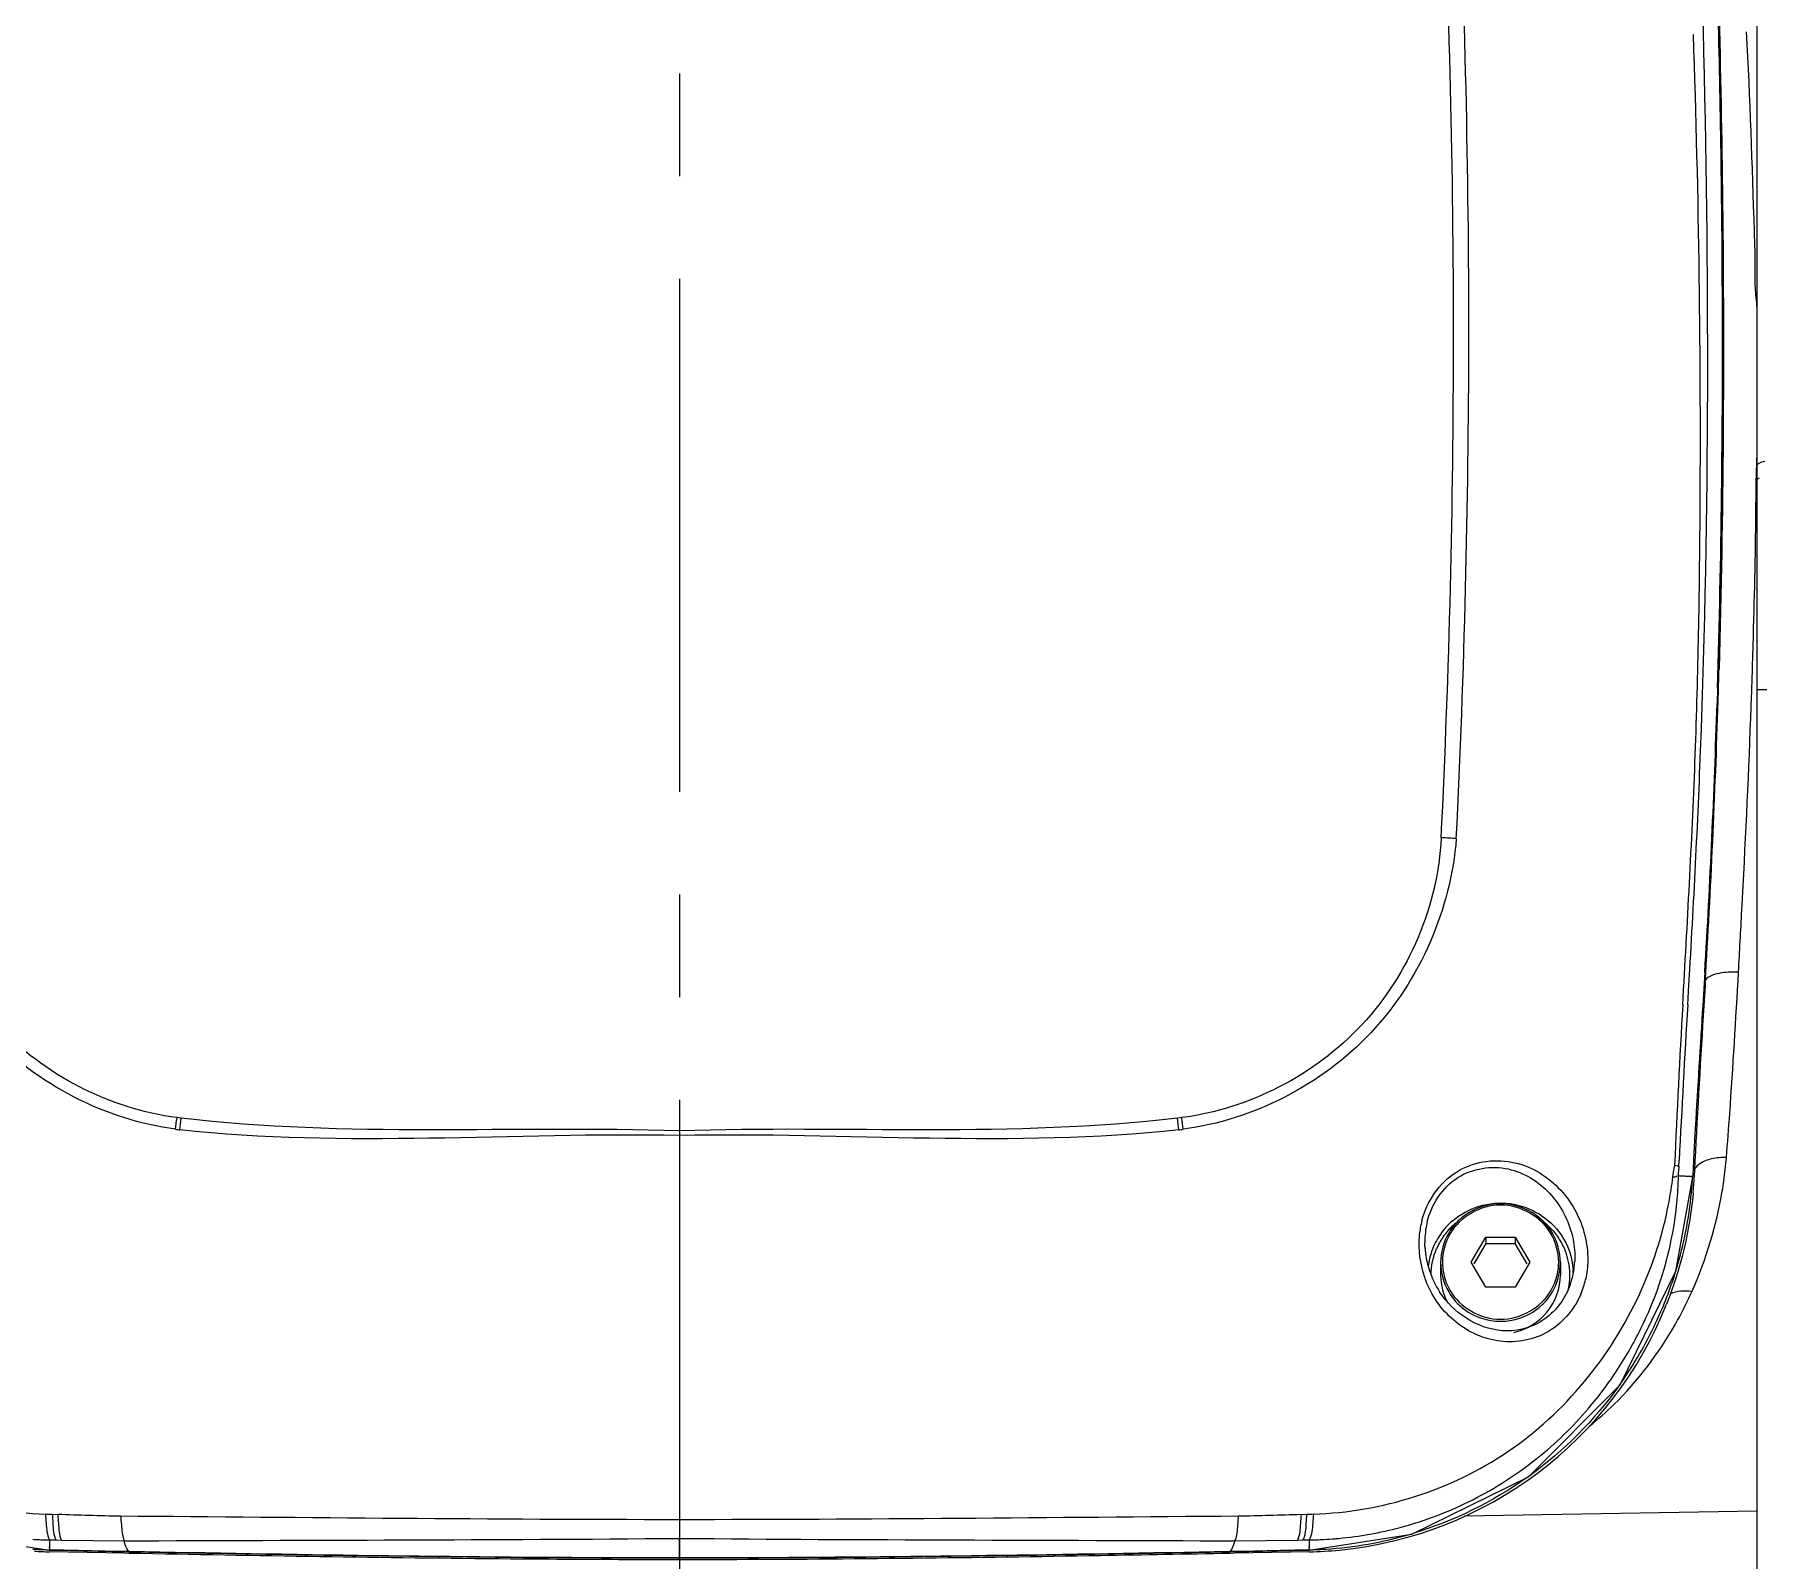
# Model space of a CAD drawing. Header units: millimetres. Extents: x 4086 to 8300, y 123 to 1549.
# Drawn here: x 6726.6 to 6751.8, y 817.51 to 839.81 of the extents above; entities that cross this region are included whole.
import ezdxf

# ---------------------------------------------------------------- set-up
doc = ezdxf.new("R2010")
doc.units = ezdxf.units.MM
doc.linetypes.add('CENTER', pattern=[0.6, 0.375, -0.075, 0.075, -0.075])
doc.layers.add('中心线', color=7, linetype='Continuous')
doc.layers.add('外形图', color=7, linetype='Continuous')

msp = doc.modelspace()

# ---------------------------------------------------------------- linework, layer by layer
at = {"layer": '中心线', "linetype": 'CENTER', "ltscale": 20}
msp.add_line((6736.0291, 872.2393), (6736.0291, 620.0144), dxfattribs=at)
at = {"layer": '外形图'}
for p, q in [((6751.7791, 816.9237), (6751.7791, 843.5496)), ((6751.2009, 830.2533), (6751.194, 830.029)), ((6751.7791, 830.2368), (6752.0223, 830.2368)), ((6750.7822, 825.9181), (6750.7956, 826.1446)), ((6751.0144, 826.1051), (6750.9843, 825.6119)), ((6751.0211, 825.9589), (6751.0179, 825.9042)), ((6750.7649, 825.6248), (6750.7822, 825.9181)), ((6751.0179, 825.9042), (6751.0001, 825.6109)), ((6750.9843, 825.6119), (6750.9782, 825.5146)), ((6728.7486, 823.9703), (6728.6873, 823.978)), ((6743.3708, 823.9779), (6743.3096, 823.9703)), ((6750.6359, 823.2709), (6750.6399, 823.3529)), ((6750.8482, 823.3423), (6750.8378, 823.145)), ((6750.8708, 823.3411), (6750.8598, 823.1147)), ((6750.5931, 821.7321), (6750.8378, 823.112)), ((6750.8378, 823.145), (6750.8363, 823.1159)), ((6746.9244, 822.0959), (6746.9229, 822.1498)), ((6747.5991, 821.8659), (6747.8141, 822.2317)), ((6747.8141, 822.2317), (6747.8141, 822.1374)), ((6747.8141, 822.2317), (6748.2441, 822.2317)), ((6748.2441, 822.2317), (6748.2441, 822.1374)), ((6748.2441, 822.2317), (6748.4591, 821.866)), ((6747.8141, 822.1374), (6747.6403, 821.8417)), ((6747.8141, 822.1374), (6748.2441, 822.1374)), ((6748.4179, 821.8417), (6748.2441, 822.1374)), ((6749.1147, 821.9276), (6749.1132, 821.8756)), ((6747.1541, 821.8612), (6747.1541, 821.6773)), ((6747.8141, 821.5002), (6747.5991, 821.8659)), ((6748.4591, 821.866), (6748.2441, 821.5002)), ((6748.9041, 821.8613), (6748.9041, 821.6774)), ((6749.7756, 820.0732), (6750.5931, 821.7321)), ((6748.2441, 821.5002), (6747.8141, 821.5002)), ((6726.8626, 818.1821), (6726.9442, 818.1797)), ((6745.114, 818.1797), (6745.1956, 818.1821)), ((6751.7791, 818.2281), (6747.5034, 818.1535)), ((6725.3561, 817.8841), (6726.8235, 817.6588)), ((6727.2435, 817.6524), (6726.8235, 817.6619)), ((6726.8235, 817.6588), (6727.1197, 817.6521)), ((6726.8242, 817.8068), (6726.9169, 817.8057)), ((6726.8244, 817.6928), (6726.8246, 817.7036)), ((6727.6505, 817.6164), (6726.825, 817.633)), ((6726.9168, 817.806), (6726.9981, 817.8044)), ((6726.998, 817.8047), (6727.9134, 817.7926)), ((6727.1197, 817.6521), (6727.7372, 817.6387)), ((6727.6312, 817.6438), (6727.2435, 817.6524)), ((6727.9896, 817.6361), (6727.6312, 817.6438)), ((6727.91, 817.6114), (6727.6505, 817.6164)), ((6727.7372, 817.6387), (6727.9851, 817.6335)), ((6727.9847, 817.6099), (6727.91, 817.6114)), ((6736.0291, 817.54), (6736.0291, 817.8296)), ((6744.422, 817.6437), (6744.0686, 817.6361)), ((6744.073, 817.6335), (6744.3516, 817.6394)), ((6744.1482, 817.6114), (6744.0734, 817.6099)), ((6744.1448, 817.7926), (6745.0601, 817.8046)), ((6744.4076, 817.6164), (6744.1482, 817.6114)), ((6744.3516, 817.6394), (6744.9692, 817.6528)), ((6745.2332, 817.633), (6744.4076, 817.6164)), ((6744.809, 817.6522), (6744.422, 817.6437)), ((6745.2347, 817.6619), (6744.809, 817.6522)), ((6744.9692, 817.6528), (6745.2346, 817.6588)), ((6745.06, 817.8044), (6745.1413, 817.806)), ((6745.1413, 817.8057), (6745.234, 817.8068)), ((6745.2337, 817.6933), (6745.2335, 817.7036)), ((6733.75, 817.5499), (6736.0291, 817.54)), ((6735.363, 817.5436), (6735.1202, 817.5444)), ((6736.0291, 817.5427), (6735.363, 817.5436)), ((6736.0291, 817.5165), (6735.363, 817.5175)), ((6736.6957, 817.5436), (6736.0291, 817.5427)), ((6736.6958, 817.5175), (6736.0291, 817.5165)), ((6736.9635, 817.5445), (6736.6957, 817.5436))]:
    msp.add_line(p, q, dxfattribs=at)
for points in [[(6745.2346, 817.6588), (6746.733, 817.8932), (6748.4375, 818.7277), (6749.7756, 820.0732)], [(6727.9851, 817.6335), (6730.8382, 817.5846), (6733.75, 817.5499)], [(6736.0291, 817.54), (6738.338, 817.5501), (6741.2498, 817.585), (6744.073, 817.6335)]]:
    msp.add_lwpolyline(points, dxfattribs=at)
for centre, radius, start, end in [((6597.6791, 835.41), 149.6632, 357.188751, 2.780321), ((6596.1673, 835.489), 151.3986, 357.185466, 2.719595), ((6559.7936, 835.2529), 191.4793, 0.202695, 1.483844), ((6581.2063, 835.2128), 170.067, 358.328909, 0.241711), ((6620.3995, 834.4997), 130.8799, 358.140599, 0.626359), ((6630.6482, 834.3281), 121.1223, 358.248826, 358.433082), ((6611.8871, 834.4122), 139.3901, 358.213159, 358.407377), ((6630.5648, 834.3311), 121.2058, 358.064227, 358.248629), ((6628.3114, 834.4088), 123.4606, 357.868159, 358.063525), ((6612.3385, 834.4205), 138.925, 356.568516, 358.188564), ((6608.7507, 834.5402), 142.529, 356.548274, 358.201048), ((6751.4486, 824.6729), 1.4337, 87.66955, 90.88437), ((6925.0586, 815.6433), 174.652, 176.722682, 177.49334), ((6971.7376, 812.3241), 221.3726, 176.55544, 177.144341), ((6729.2518, 828.4591), 4.6882, 262.822, 263.60517), ((6742.8063, 828.4591), 4.6882, 276.39482, 277.17799), ((6873.2761, 816.8215), 122.6014, 176.776323, 176.951162), ((6752.0953, 823.1579), 1.463, 175.59963, 177.30426), ((6751.2925, 822.5307), 0.864, 87.51399, 92.78292), ((6745.438, 823.8766), 5.9118, 351.95832, 355.31604), ((6744.4712, 823.8633), 6.1227, 349.33615, 352.97455), ((6745.041, 823.2648), 5.5916, 354.53842, 358.57163), ((6749.6357, 799.0304), 24.1156, 87.43526, 87.63496), ((6749.8987, 804.9127), 18.2274, 87.24797, 87.43373), ((6750.1128, 809.3537), 13.7812, 86.99044, 87.25045), ((6745.4319, 823.3904), 5.4114, 354.58249, 357.09234), ((6745.2975, 823.9065), 6.0553, 335.89879, 350.51955), ((6745.0648, 823.3839), 5.8013, 354.95823, 357.34004), ((6745.417, 823.8795), 5.933, 350.58669, 351.95919), ((6744.8795, 823.7955), 5.7089, 335.13954, 349.24721), ((6745.102, 823.4245), 5.7431, 343.22378, 354.55465), ((6748.1887, 822.1331), 1.3527, 165.46898, 174.35095), ((6748.1484, 822.1667), 1.2253, 166.90079, 173.68448), ((6748.0165, 821.6727), 1.0548, 130.75099, 145.71938), ((6748.0175, 821.6634), 1.006, 129.74179, 141.2202), ((6748.2383, 822.1279), 1.4026, 174.33978, 180.41098), ((6748.1964, 822.1614), 1.2736, 173.6877, 180.52406), ((6748.0061, 821.6813), 1.0414, 145.78789, 160.88472), ((6748.0097, 821.6703), 0.9956, 141.25074, 152.80177), ((6748.0477, 821.6696), 0.9966, 34.90335, 38.75562), ((6748.0512, 821.6722), 0.9923, 23.3186, 34.89479), ((6748.2557, 822.1278), 1.4199, 180.40046, 181.40588), ((6748.2668, 822.1281), 1.431, 181.40702, 183.3506), ((6748.31, 822.1326), 1.4744, 183.42579, 198.56359), ((6748.239, 822.1622), 1.3162, 182.88497, 185.31437), ((6748.2523, 822.1634), 1.3296, 185.31362, 187.47544), ((6748.2769, 822.1673), 1.3544, 187.50611, 198.12913), ((6747.9969, 821.6856), 1.0313, 160.94419, 173.4458), ((6748.0021, 821.6746), 0.9869, 152.8244, 156.70188), ((6748.0544, 821.6752), 0.9881, 3.94135, 23.23418), ((6748.3246, 822.1372), 1.4897, 198.55376, 201.24591), ((6748.2922, 822.1725), 1.3706, 198.13673, 212.68738), ((6748.0671, 821.6773), 0.9753, 0.00386, 3.86714), ((6748.065, 821.6774), 0.9775, 356.14318, 359.99824), ((6747.9491, 821.9225), 1.1644, 339.85467, 349.67107), ((6748.0668, 821.6866), 1.0257, 0.00172, 3.81984), ((6747.8877, 821.9344), 1.2269, 349.63812, 354.70455), ((6747.8606, 821.9372), 1.2541, 354.69148, 355.77296), ((6747.8497, 821.938), 1.2651, 355.77338, 357.17441), ((6745.0555, 823.4392), 5.7918, 334.79847, 342.19119), ((6745.0881, 823.4275), 5.7572, 342.20297, 342.64555), ((6745.0871, 823.4278), 5.7582, 342.64555, 343.235), ((6748.0624, 821.6777), 0.9801, 347.17692, 356.13648), ((6748.0009, 821.9048), 1.1096, 336.49742, 339.79221), ((6748.0315, 821.8916), 1.2704, 337.14542, 347.33345), ((6745.6816, 823.7332), 5.6339, 333.17592, 335.91299), ((6745.117, 823.3796), 5.748, 275.58396, 338.2653), ((6745.763, 823.6921), 5.5427, 330.4556, 333.17496), ((6744.9904, 823.3984), 5.6723, 326.84568, 334.28136), ((6744.9822, 823.4747), 5.8733, 324.92384, 334.79015), ((6745.0404, 823.3738), 5.6166, 334.28599, 335.47445), ((6745.0499, 823.3587), 5.6008, 319.56147, 326.85243), ((6745.0037, 823.4603), 5.8475, 324.30319, 324.91794), ((6745.1249, 823.2973), 5.5038, 308.66959, 319.54198), ((6745.144, 823.277), 5.4761, 302.69991, 308.64633), ((6745.1498, 823.2697), 5.4668, 291.12396, 302.68982), ((6745.1009, 823.3883), 5.7274, 305.32405, 305.91992), ((6727.0273, 823.7447), 5.5654, 267.27877, 268.30414), ((6739.3296, 1241.655), 423.6537, 268.324719, 268.449071), ((6732.7286, 1241.656), 423.6548, 271.550919, 271.675271), ((6745.0308, 823.7447), 5.5654, 271.69585, 272.72122), ((6745.1677, 823.2294), 5.4228, 284.89034, 291.10122), ((6745.1035, 823.3892), 5.7287, 273.74872, 286.18354), ((6745.1657, 823.2452), 5.4385, 275.28625, 284.86823), ((6745.1154, 823.335), 5.6734, 286.22058, 286.86153), ((6726.9041, 823.405), 5.5988, 266.66557, 269.18198), ((6726.9569, 823.4234), 5.763, 266.25077, 268.38562), ((6726.9437, 823.4755), 5.8437, 266.66419, 268.83582), ((6726.9568, 823.4207), 5.7603, 268.38573, 268.67314), ((6728.3322, 817.7271), 1.5101, 178.72036, 182.47416), ((6728.337, 817.727), 1.5149, 176.98129, 178.7201), ((6745.1159, 823.4356), 5.8038, 271.15743, 275.54041), ((6745.1538, 823.4116), 5.6054, 270.81958, 273.02144), ((6743.7212, 817.727), 1.5149, 1.27972, 3.01853), ((6743.726, 817.7271), 1.5101, 357.52566, 1.27946), ((6745.1013, 823.4201), 5.7597, 271.32677, 271.60676), ((6745.1012, 823.4232), 5.7628, 271.60689, 273.74887), ((6745.1576, 823.3361), 5.5298, 273.02361, 274.71942), ((6745.1603, 823.3025), 5.4961, 274.72059, 275.28759)]:
    msp.add_arc(centre, radius, start, end, dxfattribs=at)
for points, knots in [([(6750.7956, 826.1446), (6750.8646, 827.3171), (6751.095, 832.0003), (6751.0783, 836.6932), (6750.9855, 840.2057)], [0, 0, 0, 0, 0.2505365, 1, 1, 1, 1]), ([(6751.2194, 840.2368), (6751.245, 839.2714), (6751.3067, 836.0389), (6751.2864, 832.8047), (6751.2234, 830.5382)], [0, 0, 0, 0, 0.2987047, 1, 1, 1, 1]), ([(6750.6923, 825.6279), (6750.7594, 826.8098), (6750.894, 829.1734), (6750.9795, 833.9021), (6750.9295, 837.4479), (6750.8491, 839.8083)], [0, 0, 0, 0, 0.2503399, 0.5005518, 1, 1, 1, 1]), ([(6751.7791, 835.7785), (6751.7778, 835.8772), (6751.7475, 836.0718), (6751.7563, 836.4577), (6751.7141, 837.7147), (6751.6799, 838.8755), (6751.6227, 839.8452)], [0, 0, 0, 0, 0.0727496, 0.1443683, 0.2840095, 1, 1, 1, 1]), ([(6751.7791, 833.508), (6751.7791, 833.5232), (6751.8228, 833.557), (6751.8638, 833.567), (6751.8932, 833.5739)], [0, 0, 0, 0, 0.3350246, 1, 1, 1, 1]), ([(6751.8095, 833.3271), (6751.8012, 833.3226), (6751.7878, 833.3144), (6751.7791, 833.2996), (6751.7791, 833.2934)], [0, 0, 0, 0, 0.6048591, 1, 1, 1, 1]), ([(6751.5069, 826.1054), (6751.5235, 826.4064), (6751.5909, 827.643), (6751.6516, 828.8799), (6751.6865, 829.8161)], [0, 0, 0, 0, 0.2434678, 1, 1, 1, 1]), ([(6728.666, 823.8079), (6727.6457, 823.9467), (6725.6388, 824.964), (6724.7577, 827.0274), (6724.6749, 828.0549)], [0, 0, 0, 0, 0.4997346, 1, 1, 1, 1]), ([(6728.6873, 823.978), (6727.7076, 824.1076), (6725.7798, 825.0826), (6724.9436, 827.0821), (6724.896, 828.0697)], [0, 0, 0, 0, 0.4998736, 1, 1, 1, 1]), ([(6747.1621, 828.0697), (6747.1146, 827.0821), (6746.2784, 825.0826), (6744.3506, 824.1076), (6743.3708, 823.9779)], [0, 0, 0, 0, 0.5001264, 1, 1, 1, 1]), ([(6747.3832, 828.0549), (6747.3004, 827.0274), (6746.4193, 824.964), (6744.4124, 823.9467), (6743.3921, 823.8079)], [0, 0, 0, 0, 0.5002654, 1, 1, 1, 1]), ([(6751.4265, 826.1064), (6751.3361, 826.105), (6751.1999, 826.0916), (6751.0443, 826.0313), (6751.022, 825.9824)], [0, 0, 0, 0, 0.6269558, 1, 1, 1, 1]), ([(6751.33, 823.3939), (6751.3476, 823.608), (6751.4152, 824.5113), (6751.469, 825.4155), (6751.5069, 826.1054)], [0, 0, 0, 0, 0.2372252, 1, 1, 1, 1]), ([(6746.8793, 822.4725), (6746.9523, 822.7533), (6747.3036, 823.2788), (6748.1998, 823.4275), (6748.9318, 823.0016), (6749.1983, 822.5158), (6749.2616, 822.2576)], [0, 0, 0, 0, 0.2663425, 0.5173876, 0.7559522, 1, 1, 1, 1]), ([(6746.955, 822.4444), (6747.0155, 822.704), (6747.3284, 823.1953), (6748.1511, 823.3185), (6748.7977, 822.9125), (6749.0267, 822.4723), (6749.0803, 822.2392)], [0, 0, 0, 0, 0.2700879, 0.5215366, 0.7576199, 1, 1, 1, 1]), ([(6750.5665, 823.2418), (6750.5678, 823.2482), (6750.5703, 823.2608), (6750.5731, 823.2734), (6750.5746, 823.2796)], [0, 0, 0, 0, 0.5056095, 1, 1, 1, 1]), ([(6750.5738, 823.2818), (6750.586, 823.2801), (6750.6068, 823.277), (6750.6275, 823.273), (6750.6359, 823.2709)], [0, 0, 0, 0, 0.5892697, 1, 1, 1, 1]), ([(6751.1363, 823.3798), (6751.1057, 823.3737), (6751.0045, 823.3467), (6750.9029, 823.2875), (6750.8647, 823.2232)], [0, 0, 0, 0, 0.2942097, 1, 1, 1, 1]), ([(6750.5479, 823.1145), (6750.5645, 823.1158), (6750.5745, 823.1045), (6750.6075, 823.1249), (6750.6044, 823.1256)], [0, 0, 0, 0, 0.8409316, 1, 1, 1, 1]), ([(6750.8377, 823.112), (6750.8378, 823.1127), (6750.8376, 823.1141), (6750.8368, 823.1153), (6750.8363, 823.1159)], [0, 0, 0, 0, 0.4648122, 1, 1, 1, 1]), ([(6748.7654, 822.283), (6748.6228, 822.5265), (6748.0291, 822.8749), (6747.4353, 822.5265), (6747.2928, 822.283)], [0, 0, 0, 0, 0.5000002, 1, 1, 1, 1]), ([(6747.328, 822.4718), (6747.5493, 822.6624), (6748.1843, 822.8593), (6748.7495, 822.5075), (6748.9132, 822.2668)], [0, 0, 0, 0, 0.5008706, 1, 1, 1, 1]), ([(6748.5527, 822.5497), (6748.4047, 822.6583), (6748.0291, 822.7827), (6747.6534, 822.6583), (6747.5054, 822.5496)], [0, 0, 0, 0, 0.5000001, 1, 1, 1, 1]), ([(6748.2217, 820.8394), (6748.4091, 820.881), (6748.7657, 821.094), (6748.9041, 821.4874), (6748.9041, 821.6774)], [0, 0, 0, 0, 0.5026251, 1, 1, 1, 1]), ([(6721.9833, 821.429), (6722.3995, 820.5148), (6723.7252, 818.857), (6725.7627, 818.2145), (6726.7631, 818.185)], [0, 0, 0, 0, 0.5009119, 1, 1, 1, 1]), ([(6745.2951, 818.185), (6746.2896, 818.2143), (6748.3147, 818.8489), (6749.64, 820.4892), (6750.0594, 821.3954)], [0, 0, 0, 0, 0.4991054, 1, 1, 1, 1]), ([(6749.2022, 821.3982), (6749.103, 821.1634), (6748.7449, 820.7547), (6747.9709, 820.6435), (6747.3025, 820.9721), (6747.022, 821.3764), (6746.9361, 821.5974)], [0, 0, 0, 0, 0.2640273, 0.5128199, 0.7543872, 1, 1, 1, 1]), ([(6749.0185, 821.4623), (6748.9364, 821.2736), (6748.6586, 820.9449), (6747.8774, 820.7642), (6747.3324, 821.1308), (6747.1386, 821.4323)], [0, 0, 0, 0, 0.2719709, 0.5262753, 1, 1, 1, 1]), ([(6747.2928, 821.4489), (6747.4353, 821.2054), (6748.0291, 820.857), (6748.6229, 821.2054), (6748.7654, 821.4489)], [0, 0, 0, 0, 0.5000002, 1, 1, 1, 1]), ([(6747.5, 821.1768), (6747.6489, 821.0657), (6748.0291, 820.9381), (6748.4093, 821.0657), (6748.5582, 821.1768)], [0, 0, 0, 0, 0.5000001, 1, 1, 1, 1]), ([(6749.3319, 819.4701), (6749.4545, 819.5697), (6749.9406, 820.0031), (6750.342, 820.5303), (6750.585, 820.959)], [0, 0, 0, 0, 0.2426944, 1, 1, 1, 1]), ([(6726.7631, 818.185), (6726.7658, 818.1409), (6726.7786, 818.015), (6726.7839, 817.8802), (6726.8242, 817.8068)], [0, 0, 0, 0, 0.3455029, 1, 1, 1, 1]), ([(6726.8626, 818.1819), (6726.865, 818.138), (6726.8764, 818.0128), (6726.8799, 817.8799), (6726.9169, 817.8057)], [0, 0, 0, 0, 0.346649, 1, 1, 1, 1]), ([(6726.9442, 818.1799), (6726.9465, 818.1361), (6726.9579, 818.0113), (6726.9611, 817.8786), (6726.998, 817.8047)], [0, 0, 0, 0, 0.3470398, 1, 1, 1, 1]), ([(6727.8632, 818.158), (6727.8658, 818.1148), (6727.8773, 817.9927), (6727.8869, 817.8668), (6727.9164, 817.7924)], [0, 0, 0, 0, 0.3511863, 1, 1, 1, 1]), ([(6744.195, 818.158), (6744.1926, 818.1148), (6744.181, 817.9935), (6744.1789, 817.8635), (6744.1418, 817.7925)], [0, 0, 0, 0, 0.3507223, 1, 1, 1, 1]), ([(6745.114, 818.1799), (6745.1117, 818.1361), (6745.1003, 818.0113), (6745.0971, 817.8786), (6745.0601, 817.8046)], [0, 0, 0, 0, 0.3470313, 1, 1, 1, 1]), ([(6745.1956, 818.1819), (6745.1932, 818.138), (6745.1818, 818.0128), (6745.1783, 817.8799), (6745.1413, 817.8057)], [0, 0, 0, 0, 0.346648, 1, 1, 1, 1]), ([(6745.2951, 818.185), (6745.2923, 818.1409), (6745.2795, 818.015), (6745.2742, 817.8802), (6745.234, 817.8068)], [0, 0, 0, 0, 0.3455029, 1, 1, 1, 1]), ([(6736.0291, 818.107), (6736.029, 818.0744), (6736.029, 817.9819), (6736.0282, 817.8894), (6736.0304, 817.8296)], [0, 0, 0, 0, 0.3525347, 1, 1, 1, 1]), ([(6727.9243, 817.7542), (6727.9223, 817.7606), (6727.9189, 817.7734), (6727.9154, 817.7863), (6727.9134, 817.7926)], [0, 0, 0, 0, 0.4999412, 1, 1, 1, 1]), ([(6727.9307, 817.7361), (6727.9295, 817.7391), (6727.9273, 817.7451), (6727.9253, 817.7512), (6727.9243, 817.7542)], [0, 0, 0, 0, 0.5026204, 1, 1, 1, 1]), ([(6735.363, 817.5174), (6734.7629, 817.5189), (6732.3033, 817.5333), (6729.8439, 817.574), (6727.9847, 817.6099)], [0, 0, 0, 0, 0.2439816, 1, 1, 1, 1]), ([(6727.9852, 817.6337), (6727.9851, 817.6335), (6727.9852, 817.6353), (6727.9851, 817.6356), (6727.9851, 817.6362)], [0, 0, 0, 0, 0.2325904, 1, 1, 1, 1]), ([(6744.0734, 817.6099), (6743.4441, 817.5977), (6740.9851, 817.5527), (6738.5257, 817.522), (6736.6958, 817.5174)], [0, 0, 0, 0, 0.2559427, 1, 1, 1, 1]), ([(6744.0828, 817.6486), (6744.0809, 817.6464), (6744.0764, 817.6419), (6744.0714, 817.638), (6744.0686, 817.6361)], [0, 0, 0, 0, 0.465761, 1, 1, 1, 1]), ([(6744.073, 817.6337), (6744.0731, 817.6335), (6744.0729, 817.6353), (6744.073, 817.6356), (6744.073, 817.6362)], [0, 0, 0, 0, 0.2320532, 1, 1, 1, 1]), ([(6744.1448, 817.7926), (6744.1418, 817.7833), (6744.1381, 817.7639), (6744.1308, 817.7455), (6744.1273, 817.7361)], [0, 0, 0, 0, 0.4935759, 1, 1, 1, 1])]:
    msp.add_open_spline(points, degree=3, knots=knots, dxfattribs=at)
for points in [[(6751.7627, 832.9417), (6751.7638, 833.1307), (6751.7662, 833.3197), (6751.774, 833.5085)], [(6751.774, 833.5085), (6751.7766, 833.5701), (6751.7787, 833.6318), (6751.7791, 833.6934)], [(6751.7253, 831.0161), (6751.7428, 831.6578), (6751.7589, 832.2997), (6751.7627, 832.9417)], [(6747.3832, 828.0549), (6747.3127, 828.0605), (6747.242, 828.0659), (6747.1712, 828.0675)], [(6750.9782, 825.5146), (6750.9409, 824.9151), (6750.9024, 824.3156), (6750.8686, 823.7159)], [(6751.0003, 825.6109), (6750.9549, 824.8544), (6750.9079, 824.098), (6750.8707, 823.3411)], [(6728.666, 823.8079), (6728.6725, 823.8644), (6728.6792, 823.9209), (6728.6876, 823.9771)], [(6728.7296, 823.7997), (6728.7353, 823.8564), (6728.7412, 823.913), (6728.7489, 823.9694)], [(6736.0291, 823.7852), (6733.6027, 823.8637), (6731.1594, 823.6851), (6728.7486, 823.9703)], [(6743.3096, 823.9703), (6740.8988, 823.6851), (6738.4554, 823.8638), (6736.0291, 823.7852)], [(6743.3285, 823.7997), (6743.3229, 823.8564), (6743.3169, 823.913), (6743.3093, 823.9694)], [(6743.3921, 823.8079), (6743.3856, 823.8644), (6743.379, 823.9209), (6743.3706, 823.9771)], [(6736.0291, 823.7172), (6733.5962, 823.7656), (6731.1483, 823.5337), (6728.7296, 823.7997)], [(6743.3285, 823.7997), (6740.9098, 823.5337), (6738.4619, 823.7656), (6736.0291, 823.7173)], [(6750.5479, 823.1145), (6750.5532, 823.157), (6750.5585, 823.1997), (6750.5665, 823.2418)], [(6750.6309, 823.1254), (6750.6317, 823.1592), (6750.6324, 823.193), (6750.634, 823.2267)], [(6751.2506, 823.3937), (6751.2123, 823.3918), (6751.1739, 823.3873), (6751.1363, 823.3798)], [(6750.1503, 821.0424), (6750.3925, 821.5734), (6750.5513, 822.1517), (6750.6072, 822.7326)], [(6750.8437, 822.8741), (6750.7947, 822.32), (6750.662, 821.7679), (6750.4563, 821.2511)], [(6747.5054, 822.5496), (6747.4117, 822.4808), (6747.3301, 822.3912), (6747.2713, 822.2909)], [(6748.533, 822.5408), (6748.6442, 822.4782), (6748.7451, 822.3929), (6748.8249, 822.2935)], [(6748.7868, 822.2909), (6748.728, 822.3913), (6748.6465, 822.4808), (6748.5527, 822.5497)], [(6747.2713, 822.2909), (6747.1963, 822.1628), (6747.1541, 822.0097), (6747.1541, 821.8612)], [(6747.2928, 822.283), (6747.22, 822.1586), (6747.1791, 822.01), (6747.1791, 821.8659)], [(6748.8791, 821.866), (6748.8791, 822.0101), (6748.8382, 822.1587), (6748.7654, 822.283)], [(6748.9041, 821.8613), (6748.9041, 822.0097), (6748.8619, 822.1628), (6748.7868, 822.2909)], [(6748.9132, 822.2668), (6749.0148, 822.1175), (6749.0781, 821.9351), (6749.0902, 821.7549)], [(6749.0803, 822.2392), (6749.1038, 822.1373), (6749.1156, 822.032), (6749.1147, 821.9276)], [(6749.2616, 822.2576), (6749.2903, 822.1406), (6749.3049, 822.0192), (6749.3038, 821.8987)], [(6747.0157, 821.6774), (6747.0157, 821.8093), (6747.0436, 821.9438), (6747.0957, 822.065)], [(6749.3038, 821.8987), (6749.3029, 821.8029), (6749.2921, 821.7065), (6749.271, 821.613)], [(6747.1541, 821.8612), (6747.1541, 821.7128), (6747.1963, 821.5597), (6747.2713, 821.4316)], [(6747.1541, 821.6773), (6747.1541, 821.5346), (6747.193, 821.3877), (6747.2626, 821.263)], [(6747.1791, 821.8659), (6747.1791, 821.8073), (6747.1857, 821.7483), (6747.1983, 821.691)], [(6747.1983, 821.691), (6747.2169, 821.6064), (6747.249, 821.5237), (6747.2928, 821.4489)], [(6748.7654, 821.4489), (6748.8092, 821.5237), (6748.8413, 821.6064), (6748.8599, 821.6911)], [(6748.7869, 821.4316), (6748.8619, 821.5597), (6748.9041, 821.7128), (6748.9041, 821.8613)], [(6748.8599, 821.6911), (6748.8725, 821.7484), (6748.8791, 821.8073), (6748.8791, 821.866)], [(6747.2713, 821.4316), (6747.329, 821.3331), (6747.4086, 821.2451), (6747.5, 821.1768)], [(6748.5582, 821.1768), (6748.6496, 821.2451), (6748.7292, 821.3331), (6748.7869, 821.4316)], [(6750.8249, 821.4339), (6750.7223, 821.4531), (6750.6073, 821.4487), (6750.5132, 821.4035)], [(6749.7525, 820.0484), (6749.3963, 819.5526), (6748.9553, 819.1081), (6748.4609, 818.75)], [(6748.4125, 818.7153), (6747.9123, 818.3608), (6747.3478, 818.0834), (6746.761, 817.9055)], [(6727.8632, 818.158), (6730.5851, 818.1371), (6733.307, 818.1078), (6736.0291, 818.107)], [(6736.0291, 818.107), (6738.7511, 818.1078), (6741.4731, 818.1367), (6744.195, 818.158)], [(6727.9134, 817.7926), (6730.6186, 817.8061), (6733.3239, 817.805), (6736.0291, 817.8296)], [(6727.9896, 817.6361), (6727.9576, 817.6579), (6727.9444, 817.7), (6727.9307, 817.7361)], [(6735.1202, 817.5444), (6732.7431, 817.5529), (6730.3662, 817.5912), (6727.9896, 817.6361)], [(6736.0291, 817.8296), (6738.7342, 817.805), (6741.4395, 817.806), (6744.1447, 817.7926)], [(6744.0686, 817.6361), (6741.7004, 817.5913), (6739.332, 817.5532), (6736.9635, 817.5445)], [(6744.1273, 817.7361), (6744.1157, 817.7055), (6744.1043, 817.6733), (6744.0828, 817.6486)]]:
    msp.add_open_spline(points, degree=3, dxfattribs=at)

doc.saveas('drawing.dxf')
